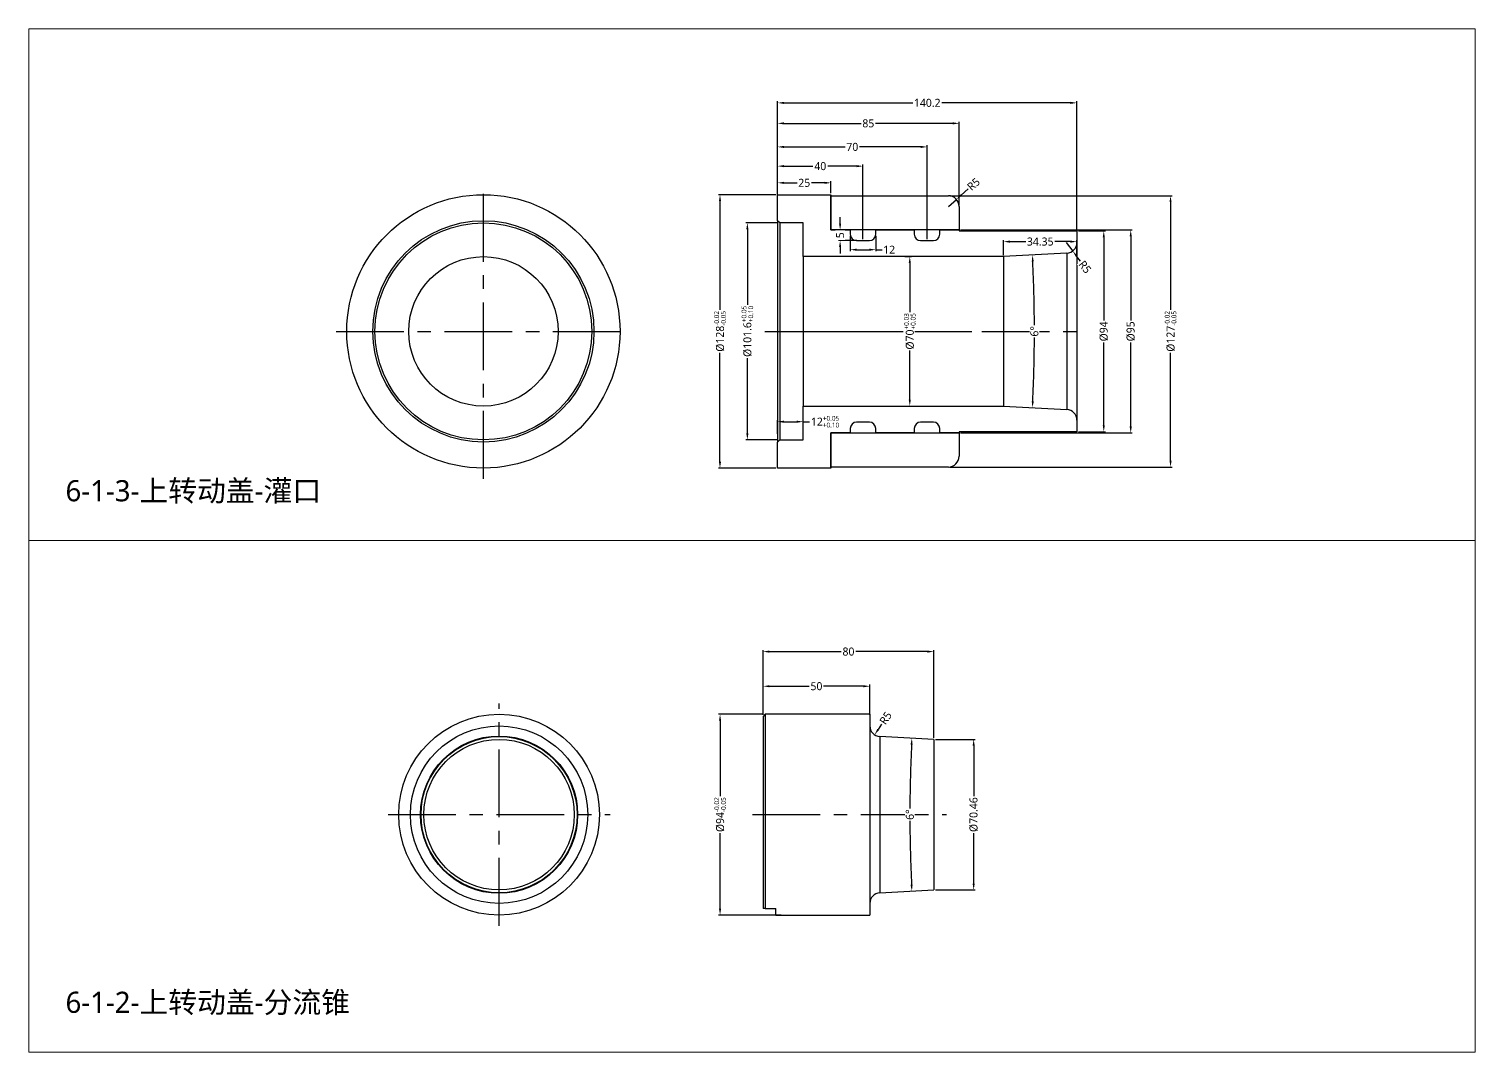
# Model space of a CAD drawing. Header units: millimetres. Extents: x 28 to 1246, y 183 to 662.
# Drawn here: x 28 to 706, y 183 to 662 of the extents above; entities that cross this region are included whole.
import ezdxf

# ---------------------------------------------------------------- set-up
doc = ezdxf.new("R2010")
doc.units = ezdxf.units.MM
doc.linetypes.add('CENTER', pattern=[50.8, 31.75, -6.35, 6.35, -6.35])
for name, color, linetype, true_color in [('1', 7, 'Continuous', 0xffffff), ('70', 7, 'Continuous', 0xffffff), ('76', 7, 'Continuous', 0xffffff)]:
    doc.layers.add(name, color=color, linetype=linetype, true_color=true_color)
for name, color, linetype, lineweight in [('core', 7, 'Continuous', 20), ('dim', 82, 'Continuous', 9), ('moldbase', 7, 'Continuous', 20)]:
    doc.layers.add(name, color=color, linetype=linetype, lineweight=lineweight)
doc.styles.add('Capful-A', font='')
doc.styles.get("Standard").update_dxf_attribs({"font": 'arial.ttf'})
doc.styles.get('Capful-A').set_extended_font_data('Microsoft YaHei')
doc.dimstyles.new('Capful-A-1.5', dxfattribs={"dimscale": 1.5, "dimtxt": 2.5, "dimasz": 2.5, "dimexe": 1.5, "dimexo": 1, "dimgap": 1.5, "dimtad": 0, "dimdsep": 46, "dimtxsty": 'Capful-A', "dimcen": 0, "dimclrt": 2, "dimazin": 2, "dimtfac": 1, "dimtmove": 0, "dimatfit": 3, "dimfxl": 0, "dimtolj": 1, "dimtzin": 0, "dimarcsym": 0})

# ---------------------------------------------------------------- blocks, each defined once
blk = doc.blocks.new('A4')
at = {"layer": 'core', "lineweight": 18}
for p, q in [((-148.5, 105), (-148.5, -105)), ((148.5, 105), (-148.5, 105)), ((148.5, -105), (148.5, 105)), ((-148.5, -105), (148.5, -105))]:
    blk.add_line(p, q, dxfattribs=at)
blk = doc.blocks.new('*D53')
at = {"layer": 'Defpoints', "color": 0, "transparency": 16777216}
for p in [(378.96, 584.34), (351.97, 456.34), (378.96, 456.34)]:
    blk.add_point(p, dxfattribs=at)
at = {"layer": 'dim', "color": 0, "lineweight": -2, "transparency": 16777216}
for p, q in [((378.21, 584.34), (351.22, 584.34)), ((351.97, 581.34), (351.97, 530.38)), ((351.97, 459.34), (351.97, 510.31)), ((378.21, 456.34), (351.22, 456.34))]:
    blk.add_line(p, q, dxfattribs=at)
at = {"layer": 'dim', "color": 0, "transparency": 16777216}
for points in [[(351.47, 581.34), (352.47, 581.34), (351.97, 584.34)], [(351.47, 459.34), (352.47, 459.34), (351.97, 456.34)]]:
    blk.add_solid(points, dxfattribs=at)
at = {"layer": 'dim', "color": 2, "transparency": 16777216, "insert": (351.97, 520.34), "char_height": 3.75, "attachment_point": 5, "rotation": 90, "style": 'Capful-A', "bg_fill": 3, "box_fill_scale": 1.1, "bg_fill_color": 256, "bg_fill_true_color": 13158600, "bg_fill_transparency": 0}
blk.add_mtext('\\A1;%%c128{\\H2.25;\\S-0.02^ -0.05;}', dxfattribs=at)
blk = doc.blocks.new('*D54')
at = {"layer": 'Defpoints', "color": 0, "transparency": 16777216}
for p in [(463.96, 617.73), (378.96, 584.34), (463.96, 578.84)]:
    blk.add_point(p, dxfattribs=at)
at = {"layer": 'dim', "color": 0, "lineweight": -2, "transparency": 16777216}
for p, q in [((378.96, 585.09), (378.96, 618.48)), ((381.96, 617.73), (418.1, 617.73)), ((460.96, 617.73), (424.82, 617.73)), ((463.96, 579.59), (463.96, 618.48))]:
    blk.add_line(p, q, dxfattribs=at)
at = {"layer": 'dim', "color": 0, "transparency": 16777216}
for points in [[(381.96, 618.23), (381.96, 617.23), (378.96, 617.73)], [(460.96, 618.23), (460.96, 617.23), (463.96, 617.73)]]:
    blk.add_solid(points, dxfattribs=at)
at = {"layer": 'dim', "color": 2, "transparency": 16777216, "insert": (421.46, 617.73), "char_height": 3.75, "attachment_point": 5, "style": 'Capful-A', "bg_fill": 3, "box_fill_scale": 1.1, "bg_fill_color": 256, "bg_fill_true_color": 13158600, "bg_fill_transparency": 0}
blk.add_mtext('\\A1;85', dxfattribs=at)
blk = doc.blocks.new('*D55')
at = {"layer": 'Defpoints', "color": 0, "transparency": 16777216}
for p in [(378.96, 597.7), (378.96, 584.34), (418.96, 562.84)]:
    blk.add_point(p, dxfattribs=at)
at = {"layer": 'dim', "color": 0, "lineweight": -2, "transparency": 16777216}
for p, q in [((378.96, 585.09), (378.96, 598.45)), ((381.96, 597.7), (395.43, 597.7)), ((415.96, 597.7), (402.49, 597.7)), ((418.96, 563.59), (418.96, 598.45))]:
    blk.add_line(p, q, dxfattribs=at)
at = {"layer": 'dim', "color": 0, "transparency": 16777216}
for points in [[(381.96, 598.2), (381.96, 597.2), (378.96, 597.7)], [(415.96, 598.2), (415.96, 597.2), (418.96, 597.7)]]:
    blk.add_solid(points, dxfattribs=at)
at = {"layer": 'dim', "color": 2, "transparency": 16777216, "insert": (398.96, 597.7), "char_height": 3.75, "attachment_point": 5, "style": 'Capful-A', "bg_fill": 3, "box_fill_scale": 1.1, "bg_fill_color": 256, "bg_fill_true_color": 13158600, "bg_fill_transparency": 0}
blk.add_mtext('\\A1;40', dxfattribs=at)
blk = doc.blocks.new('*D56')
at = {"layer": 'Defpoints', "color": 0, "transparency": 16777216}
for p in [(378.96, 606.7), (378.96, 582.46), (448.96, 562.84)]:
    blk.add_point(p, dxfattribs=at)
at = {"layer": 'dim', "color": 0, "lineweight": -2, "transparency": 16777216}
for p, q in [((378.96, 583.21), (378.96, 607.45)), ((381.96, 606.7), (410.54, 606.7)), ((445.96, 606.7), (417.37, 606.7)), ((448.96, 563.59), (448.96, 607.45))]:
    blk.add_line(p, q, dxfattribs=at)
at = {"layer": 'dim', "color": 0, "transparency": 16777216}
for points in [[(381.96, 607.2), (381.96, 606.2), (378.96, 606.7)], [(445.96, 607.2), (445.96, 606.2), (448.96, 606.7)]]:
    blk.add_solid(points, dxfattribs=at)
at = {"layer": 'dim', "color": 2, "transparency": 16777216, "insert": (413.96, 606.7), "char_height": 3.75, "attachment_point": 5, "style": 'Capful-A', "bg_fill": 3, "box_fill_scale": 1.1, "bg_fill_color": 256, "bg_fill_true_color": 13158600, "bg_fill_transparency": 0}
blk.add_mtext('\\A1;70', dxfattribs=at)
blk = doc.blocks.new('*D57')
at = {"layer": 'Defpoints', "color": 0, "transparency": 16777216}
for p in [(412.96, 565.84), (424.96, 565.84)]:
    blk.add_point(p, dxfattribs=at)
at = {"layer": 'dim', "color": 0, "lineweight": -2, "transparency": 16777216}
for p, q in [((412.96, 565.09), (412.96, 557.83)), ((424.96, 565.09), (424.96, 557.83)), ((415.96, 558.58), (421.96, 558.58)), ((424.96, 558.58), (427.96, 558.58))]:
    blk.add_line(p, q, dxfattribs=at)
at = {"layer": 'dim', "color": 0, "transparency": 16777216}
for points in [[(415.96, 559.08), (415.96, 558.08), (412.96, 558.58)], [(421.96, 559.08), (421.96, 558.08), (424.96, 558.58)]]:
    blk.add_solid(points, dxfattribs=at)
at = {"layer": 'dim', "color": 2, "transparency": 16777216, "insert": (431.23, 558.58), "char_height": 3.75, "attachment_point": 5, "style": 'Capful-A', "bg_fill": 3, "box_fill_scale": 1.1, "bg_fill_color": 256, "bg_fill_true_color": 13158600, "bg_fill_transparency": 0}
blk.add_mtext('\\A1;12', dxfattribs=at)
at = {"layer": 'Defpoints', "color": 0, "transparency": 16777216}
blk.add_point((424.96, 558.58), dxfattribs=at)
blk = doc.blocks.new('*D58')
at = {"layer": 'Defpoints', "color": 0, "transparency": 16777216}
blk.add_point((416.88, 562.84), dxfattribs=at)
at = {"layer": 'dim', "color": 0, "lineweight": -2, "transparency": 16777216}
for p, q in [((408.24, 570.84), (408.24, 573.84)), ((412.21, 567.84), (407.49, 567.84)), ((416.13, 562.84), (407.49, 562.84)), ((408.24, 567.84), (408.24, 567.16)), ((408.24, 562.84), (408.24, 563.53)), ((408.24, 559.84), (408.24, 556.84))]:
    blk.add_line(p, q, dxfattribs=at)
at = {"layer": 'dim', "color": 0, "transparency": 16777216}
for points in [[(407.74, 570.84), (408.74, 570.84), (408.24, 567.84)], [(407.74, 559.84), (408.74, 559.84), (408.24, 562.84)]]:
    blk.add_solid(points, dxfattribs=at)
at = {"layer": 'dim', "color": 2, "transparency": 16777216, "insert": (408.24, 565.34), "char_height": 3.75, "attachment_point": 5, "rotation": 90, "style": 'Capful-A', "bg_fill": 3, "box_fill_scale": 1.1, "bg_fill_color": 256, "bg_fill_true_color": 13158600, "bg_fill_transparency": 0}
blk.add_mtext('\\A1;5', dxfattribs=at)
at = {"layer": 'Defpoints', "color": 0, "transparency": 16777216}
for p in [(408.24, 567.84), (412.96, 567.84)]:
    blk.add_point(p, dxfattribs=at)
blk = doc.blocks.new('*D59')
at = {"layer": 'Defpoints', "color": 0, "transparency": 16777216}
for p in [(519.16, 567.34), (519.16, 473.34), (531.76, 473.34)]:
    blk.add_point(p, dxfattribs=at)
at = {"layer": 'dim', "color": 0, "lineweight": -2, "transparency": 16777216}
for p, q in [((519.91, 567.34), (532.51, 567.34)), ((531.76, 564.34), (531.76, 525.45)), ((531.76, 476.34), (531.76, 515.23)), ((519.91, 473.34), (532.51, 473.34))]:
    blk.add_line(p, q, dxfattribs=at)
at = {"layer": 'dim', "color": 0, "transparency": 16777216}
for points in [[(531.26, 564.34), (532.26, 564.34), (531.76, 567.34)], [(531.26, 476.34), (532.26, 476.34), (531.76, 473.34)]]:
    blk.add_solid(points, dxfattribs=at)
at = {"layer": 'dim', "color": 2, "transparency": 16777216, "insert": (531.76, 520.34), "char_height": 3.75, "attachment_point": 5, "rotation": 90, "style": 'Capful-A', "bg_fill": 3, "box_fill_scale": 1.1, "bg_fill_color": 256, "bg_fill_true_color": 13158600, "bg_fill_transparency": 0}
blk.add_mtext('\\A1;%%c94', dxfattribs=at)
blk = doc.blocks.new('*D60')
at = {"layer": 'Defpoints', "color": 0, "transparency": 16777216}
for p in [(463.96, 567.84), (463.96, 472.84), (544.38, 472.84)]:
    blk.add_point(p, dxfattribs=at)
at = {"layer": 'dim', "color": 0, "lineweight": -2, "transparency": 16777216}
for p, q in [((464.71, 567.84), (545.13, 567.84)), ((544.38, 564.84), (544.38, 525.32)), ((544.38, 475.84), (544.38, 515.36)), ((464.71, 472.84), (545.13, 472.84))]:
    blk.add_line(p, q, dxfattribs=at)
at = {"layer": 'dim', "color": 0, "transparency": 16777216}
for points in [[(543.88, 564.84), (544.88, 564.84), (544.38, 567.84)], [(543.88, 475.84), (544.88, 475.84), (544.38, 472.84)]]:
    blk.add_solid(points, dxfattribs=at)
at = {"layer": 'dim', "color": 2, "transparency": 16777216, "insert": (544.38, 520.34), "char_height": 3.75, "attachment_point": 5, "rotation": 90, "style": 'Capful-A', "bg_fill": 3, "box_fill_scale": 1.1, "bg_fill_color": 256, "bg_fill_true_color": 13158600, "bg_fill_transparency": 0}
blk.add_mtext('\\A1;%%c95', dxfattribs=at)
blk = doc.blocks.new('*D61')
at = {"layer": 'Defpoints', "color": 0, "transparency": 16777216}
for p in [(458.96, 583.84), (458.96, 456.84), (563.03, 456.84)]:
    blk.add_point(p, dxfattribs=at)
at = {"layer": 'dim', "color": 0, "lineweight": -2, "transparency": 16777216}
for p, q in [((459.71, 583.84), (563.78, 583.84)), ((563.03, 580.84), (563.03, 530.38)), ((563.03, 459.84), (563.03, 510.31)), ((459.71, 456.84), (563.78, 456.84))]:
    blk.add_line(p, q, dxfattribs=at)
at = {"layer": 'dim', "color": 0, "transparency": 16777216}
for points in [[(562.53, 580.84), (563.53, 580.84), (563.03, 583.84)], [(562.53, 459.84), (563.53, 459.84), (563.03, 456.84)]]:
    blk.add_solid(points, dxfattribs=at)
at = {"layer": 'dim', "color": 2, "transparency": 16777216, "insert": (563.03, 520.34), "char_height": 3.75, "attachment_point": 5, "rotation": 90, "style": 'Capful-A', "bg_fill": 3, "box_fill_scale": 1.1, "bg_fill_color": 256, "bg_fill_true_color": 13158600, "bg_fill_transparency": 0}
blk.add_mtext('\\A1;%%c127{\\H2.25;\\S-0.02^ -0.05;}', dxfattribs=at)
blk = doc.blocks.new('*D62')
at = {"layer": 'Defpoints', "color": 0, "transparency": 16777216}
for p in [(379.96, 571.14), (364.8, 469.54), (379.96, 469.54)]:
    blk.add_point(p, dxfattribs=at)
at = {"layer": 'dim', "color": 0, "lineweight": -2, "transparency": 16777216}
for p, q in [((379.21, 571.14), (364.05, 571.14)), ((364.8, 568.14), (364.8, 532.84)), ((364.8, 472.54), (364.8, 507.85)), ((379.21, 469.54), (364.05, 469.54))]:
    blk.add_line(p, q, dxfattribs=at)
at = {"layer": 'dim', "color": 0, "transparency": 16777216}
for points in [[(364.3, 568.14), (365.3, 568.14), (364.8, 571.14)], [(364.3, 472.54), (365.3, 472.54), (364.8, 469.54)]]:
    blk.add_solid(points, dxfattribs=at)
at = {"layer": 'dim', "color": 2, "transparency": 16777216, "insert": (364.8, 520.34), "char_height": 3.75, "attachment_point": 5, "rotation": 90, "style": 'Capful-A', "bg_fill": 3, "box_fill_scale": 1.1, "bg_fill_color": 256, "bg_fill_true_color": 13158600, "bg_fill_transparency": 0}
blk.add_mtext('\\A1;%%c101.6{\\H2.25;\\S+0.05^ +0.10;}', dxfattribs=at)
blk = doc.blocks.new('*D63')
at = {"layer": 'Defpoints', "color": 0, "transparency": 16777216}
for p in [(378.96, 471.61), (390.96, 471.61)]:
    blk.add_point(p, dxfattribs=at)
at = {"layer": 'dim', "color": 0, "lineweight": -2, "transparency": 16777216}
for p, q in [((378.96, 472.36), (378.96, 478.81)), ((381.96, 478.06), (387.96, 478.06)), ((390.96, 472.36), (390.96, 478.81)), ((390.96, 478.06), (393.96, 478.06))]:
    blk.add_line(p, q, dxfattribs=at)
at = {"layer": 'dim', "color": 0, "transparency": 16777216}
for points in [[(381.96, 478.56), (381.96, 477.56), (378.96, 478.06)], [(387.96, 478.56), (387.96, 477.56), (390.96, 478.06)]]:
    blk.add_solid(points, dxfattribs=at)
at = {"layer": 'dim', "color": 2, "transparency": 16777216, "insert": (401.19, 478.06), "char_height": 3.75, "attachment_point": 5, "style": 'Capful-A', "bg_fill": 3, "box_fill_scale": 1.1, "bg_fill_color": 256, "bg_fill_true_color": 13158600, "bg_fill_transparency": 0}
blk.add_mtext('\\A1;12{\\H2.25;\\S+0.05^ +0.10;}', dxfattribs=at)
at = {"layer": 'Defpoints', "color": 0, "transparency": 16777216}
blk.add_point((390.96, 478.06), dxfattribs=at)
blk = doc.blocks.new('*D64')
at = {"layer": 'Defpoints', "color": 0, "transparency": 16777216}
for p in [(437.88, 555.34), (437.88, 485.34), (440.88, 485.34)]:
    blk.add_point(p, dxfattribs=at)
at = {"layer": 'dim', "color": 0, "lineweight": -2, "transparency": 16777216}
for p, q in [((438.63, 555.34), (441.63, 555.34)), ((440.88, 552.34), (440.88, 529.29)), ((440.88, 488.34), (440.88, 511.4)), ((438.63, 485.34), (441.63, 485.34))]:
    blk.add_line(p, q, dxfattribs=at)
at = {"layer": 'dim', "color": 0, "transparency": 16777216}
for points in [[(440.38, 552.34), (441.38, 552.34), (440.88, 555.34)], [(440.38, 488.34), (441.38, 488.34), (440.88, 485.34)]]:
    blk.add_solid(points, dxfattribs=at)
at = {"layer": 'dim', "color": 2, "transparency": 16777216, "insert": (440.88, 520.34), "char_height": 3.75, "attachment_point": 5, "rotation": 90, "style": 'Capful-A', "bg_fill": 3, "box_fill_scale": 1.1, "bg_fill_color": 256, "bg_fill_true_color": 13158600, "bg_fill_transparency": 0}
blk.add_mtext('\\A1;%%c70{\\H2.25;\\S+0.03^ +0.05;}', dxfattribs=at)
blk = doc.blocks.new('*D65')
at = {"layer": 'Defpoints', "color": 0, "transparency": 16777216}
for p in [(519.16, 562.36), (484.81, 555.34), (519.16, 555.34)]:
    blk.add_point(p, dxfattribs=at)
at = {"layer": 'dim', "color": 0, "lineweight": -2, "transparency": 16777216}
for p, q in [((484.81, 556.09), (484.81, 563.11)), ((487.81, 562.36), (495.17, 562.36)), ((516.16, 562.36), (508.79, 562.36)), ((519.16, 556.09), (519.16, 563.11))]:
    blk.add_line(p, q, dxfattribs=at)
at = {"layer": 'dim', "color": 0, "transparency": 16777216}
for points in [[(487.81, 562.86), (487.81, 561.86), (484.81, 562.36)], [(516.16, 562.86), (516.16, 561.86), (519.16, 562.36)]]:
    blk.add_solid(points, dxfattribs=at)
at = {"layer": 'dim', "color": 2, "transparency": 16777216, "insert": (501.98, 562.36), "char_height": 3.75, "attachment_point": 5, "style": 'Capful-A', "bg_fill": 3, "box_fill_scale": 1.1, "bg_fill_color": 256, "bg_fill_true_color": 13158600, "bg_fill_transparency": 0}
blk.add_mtext('\\A1;34.35', dxfattribs=at)
blk = doc.blocks.new('*D66')
at = {"layer": 'Defpoints', "color": 0, "transparency": 16777216}
for p in [(514.16, 561.89), (517.22, 557.93)]:
    blk.add_point(p, dxfattribs=at)
at = {"layer": 'dim', "color": 0, "lineweight": -2, "transparency": 16777216}
for p, q in [((514.16, 561.89), (517.22, 557.93)), ((520.88, 553.18), (519.05, 555.56))]:
    blk.add_line(p, q, dxfattribs=at)
at = {"layer": 'dim', "color": 2, "transparency": 16777216, "insert": (522.96, 550.49), "char_height": 3.75, "attachment_point": 5, "rotation": 307.70061, "style": 'Capful-A', "bg_fill": 3, "box_fill_scale": 1.1, "bg_fill_color": 256, "bg_fill_true_color": 13158600, "bg_fill_transparency": 0}
blk.add_mtext('\\A1;R5', dxfattribs=at)
at = {"layer": 'dim', "color": 0, "transparency": 16777216}
blk.add_solid([(519.45, 555.86), (518.65, 555.25), (517.22, 557.93)], dxfattribs=at)
blk = doc.blocks.new('*D67')
at = {"layer": 'Defpoints', "color": 0, "transparency": 16777216}
for p in [(458.96, 578.84), (462.71, 582.15)]:
    blk.add_point(p, dxfattribs=at)
at = {"layer": 'dim', "color": 0, "lineweight": -2, "transparency": 16777216}
for p, q in [((468.22, 587), (464.96, 584.13)), ((458.96, 578.84), (462.71, 582.15))]:
    blk.add_line(p, q, dxfattribs=at)
at = {"layer": 'dim', "color": 2, "transparency": 16777216, "insert": (470.77, 589.25), "char_height": 3.75, "attachment_point": 5, "rotation": 41.38092, "style": 'Capful-A', "bg_fill": 3, "box_fill_scale": 1.1, "bg_fill_color": 256, "bg_fill_true_color": 13158600, "bg_fill_transparency": 0}
blk.add_mtext('\\A1;R5', dxfattribs=at)
at = {"layer": 'dim', "color": 0, "transparency": 16777216}
blk.add_solid([(464.63, 584.51), (465.29, 583.76), (462.71, 582.15)], dxfattribs=at)
blk = doc.blocks.new('*D68')
at = {"layer": 'Defpoints', "color": 0, "transparency": 16777216}
for p in [(514.42, 556.9), (484.81, 555.34), (499.18, 508.44), (484.81, 485.34), (514.42, 483.79)]:
    blk.add_point(p, dxfattribs=at)
at = {"layer": 'dim', "color": 0, "lineweight": -2, "transparency": 16777216}
for start, end in [(0.24601, 2.74808), (357.25192, 359.75399)]:
    blk.add_arc((-183.03, 520.34), 682.31, start, end, dxfattribs=at)
at = {"layer": 'dim', "color": 0, "transparency": 16777216}
for points in [[(498, 553.03), (499, 553.08), (498.35, 556.05)], [(499, 487.61), (498, 487.66), (498.35, 484.63)]]:
    blk.add_solid(points, dxfattribs=at)
at = {"layer": 'dim', "color": 2, "transparency": 16777216, "insert": (499.28, 520.34), "char_height": 3.75, "attachment_point": 5, "rotation": 90, "style": 'Capful-A', "bg_fill": 3, "box_fill_scale": 1.1, "bg_fill_color": 256, "bg_fill_true_color": 13158600, "bg_fill_transparency": 0}
blk.add_mtext('\\A1;6°', dxfattribs=at)
blk = doc.blocks.new('*D69')
at = {"layer": 'Defpoints', "color": 0, "transparency": 16777216}
for p in [(373.16, 341.08), (352.01, 247.08), (381.41, 247.08)]:
    blk.add_point(p, dxfattribs=at)
at = {"layer": 'dim', "color": 0, "lineweight": -2, "transparency": 16777216}
for p, q in [((372.41, 341.08), (351.26, 341.08)), ((352.01, 338.08), (352.01, 302.66)), ((352.01, 250.08), (352.01, 285.49)), ((380.66, 247.08), (351.26, 247.08))]:
    blk.add_line(p, q, dxfattribs=at)
at = {"layer": 'dim', "color": 0, "transparency": 16777216}
for points in [[(351.51, 338.08), (352.51, 338.08), (352.01, 341.08)], [(351.51, 250.08), (352.51, 250.08), (352.01, 247.08)]]:
    blk.add_solid(points, dxfattribs=at)
at = {"layer": 'dim', "color": 2, "transparency": 16777216, "insert": (352.01, 294.08), "char_height": 3.75, "attachment_point": 5, "rotation": 90, "style": 'Capful-A', "bg_fill": 3, "box_fill_scale": 1.1, "bg_fill_color": 256, "bg_fill_true_color": 13158600, "bg_fill_transparency": 0}
blk.add_mtext('\\A1;%%c94{\\H2.25;\\S-0.02^ -0.05;}', dxfattribs=at)
blk = doc.blocks.new('*D70')
at = {"layer": 'Defpoints', "color": 0, "transparency": 16777216}
for p in [(422.16, 354.2), (372.16, 340.08), (422.16, 340.08)]:
    blk.add_point(p, dxfattribs=at)
at = {"layer": 'dim', "color": 0, "lineweight": -2, "transparency": 16777216}
for p, q in [((372.16, 340.83), (372.16, 354.95)), ((375.16, 354.2), (393.82, 354.2)), ((419.16, 354.2), (400.5, 354.2)), ((422.16, 340.83), (422.16, 354.95))]:
    blk.add_line(p, q, dxfattribs=at)
at = {"layer": 'dim', "color": 0, "transparency": 16777216}
for points in [[(375.16, 354.7), (375.16, 353.7), (372.16, 354.2)], [(419.16, 354.7), (419.16, 353.7), (422.16, 354.2)]]:
    blk.add_solid(points, dxfattribs=at)
at = {"layer": 'dim', "color": 2, "transparency": 16777216, "insert": (397.16, 354.2), "char_height": 3.75, "attachment_point": 5, "style": 'Capful-A', "bg_fill": 3, "box_fill_scale": 1.1, "bg_fill_color": 256, "bg_fill_true_color": 13158600, "bg_fill_transparency": 0}
blk.add_mtext('\\A1;50', dxfattribs=at)
blk = doc.blocks.new('*D71')
at = {"layer": 'Defpoints', "color": 0, "transparency": 16777216}
for p in [(452.16, 370.42), (372.16, 340.08), (452.16, 329.31)]:
    blk.add_point(p, dxfattribs=at)
at = {"layer": 'dim', "color": 0, "lineweight": -2, "transparency": 16777216}
for p, q in [((372.16, 340.83), (372.16, 371.17)), ((375.16, 370.42), (408.73, 370.42)), ((449.16, 370.42), (415.59, 370.42)), ((452.16, 330.06), (452.16, 371.17))]:
    blk.add_line(p, q, dxfattribs=at)
at = {"layer": 'dim', "color": 0, "transparency": 16777216}
for points in [[(375.16, 370.92), (375.16, 369.92), (372.16, 370.42)], [(449.16, 370.92), (449.16, 369.92), (452.16, 370.42)]]:
    blk.add_solid(points, dxfattribs=at)
at = {"layer": 'dim', "color": 2, "transparency": 16777216, "insert": (412.16, 370.42), "char_height": 3.75, "attachment_point": 5, "style": 'Capful-A', "bg_fill": 3, "box_fill_scale": 1.1, "bg_fill_color": 256, "bg_fill_true_color": 13158600, "bg_fill_transparency": 0}
blk.add_mtext('\\A1;80', dxfattribs=at)
blk = doc.blocks.new('*D72')
at = {"layer": 'Defpoints', "color": 0, "transparency": 16777216}
for p in [(452.16, 329.31), (452.16, 258.85), (470.81, 258.85)]:
    blk.add_point(p, dxfattribs=at)
at = {"layer": 'dim', "color": 0, "lineweight": -2, "transparency": 16777216}
for p, q in [((452.91, 329.31), (471.56, 329.31)), ((470.81, 326.31), (470.81, 302.64)), ((470.81, 261.85), (470.81, 285.52)), ((452.91, 258.85), (471.56, 258.85))]:
    blk.add_line(p, q, dxfattribs=at)
at = {"layer": 'dim', "color": 0, "transparency": 16777216}
for points in [[(470.31, 326.31), (471.31, 326.31), (470.81, 329.31)], [(470.31, 261.85), (471.31, 261.85), (470.81, 258.85)]]:
    blk.add_solid(points, dxfattribs=at)
at = {"layer": 'dim', "color": 2, "transparency": 16777216, "insert": (470.81, 294.08), "char_height": 3.75, "attachment_point": 5, "rotation": 90, "style": 'Capful-A', "bg_fill": 3, "box_fill_scale": 1.1, "bg_fill_color": 256, "bg_fill_true_color": 13158600, "bg_fill_transparency": 0}
blk.add_mtext('\\A1;%%c70.46', dxfattribs=at)
blk = doc.blocks.new('*D73')
at = {"layer": 'Defpoints', "color": 0, "transparency": 16777216}
for p in [(426.9, 330.63), (452.16, 329.31), (441.02, 306.01), (426.9, 257.53), (452.16, 258.85)]:
    blk.add_point(p, dxfattribs=at)
at = {"layer": 'dim', "color": 0, "lineweight": -2, "transparency": 16777216}
for start, end in [(177.25151, 179.75439), (180.24561, 182.74849)]:
    blk.add_arc((1124.35, 294.08), 683.43, start, end, dxfattribs=at)
at = {"layer": 'dim', "color": 0, "transparency": 16777216}
for points in [[(441.21, 326.87), (442.21, 326.82), (441.86, 329.85)], [(442.21, 261.33), (441.21, 261.28), (441.86, 258.31)]]:
    blk.add_solid(points, dxfattribs=at)
at = {"layer": 'dim', "color": 2, "transparency": 16777216, "insert": (440.92, 294.08), "char_height": 3.75, "attachment_point": 5, "rotation": 90, "style": 'Capful-A', "bg_fill": 3, "box_fill_scale": 1.1, "bg_fill_color": 256, "bg_fill_true_color": 13158600, "bg_fill_transparency": 0}
blk.add_mtext('\\A1;6°', dxfattribs=at)
blk = doc.blocks.new('*D74')
at = {"layer": 'Defpoints', "color": 0, "transparency": 16777216}
blk.add_point((424.41, 331.45), dxfattribs=at)
at = {"layer": 'dim', "color": 0, "lineweight": -2, "transparency": 16777216}
blk.add_line((427.71, 336.46), (426.06, 333.95), dxfattribs=at)
at = {"layer": 'dim', "color": 2, "transparency": 16777216, "insert": (429.58, 339.3), "char_height": 3.75, "attachment_point": 5, "rotation": 56.67024, "style": 'Capful-A', "bg_fill": 3, "box_fill_scale": 1.1, "bg_fill_color": 256, "bg_fill_true_color": 13158600, "bg_fill_transparency": 0}
blk.add_mtext('\\A1;R5', dxfattribs=at)
at = {"layer": 'Defpoints', "color": 0, "transparency": 16777216}
blk.add_point((427.16, 335.62), dxfattribs=at)
at = {"layer": 'dim', "color": 0, "transparency": 16777216}
blk.add_solid([(425.64, 334.23), (426.48, 333.68), (424.41, 331.45)], dxfattribs=at)
blk = doc.blocks.new('*D75')
at = {"layer": 'Defpoints', "color": 0, "transparency": 16777216}
for p in [(378.96, 589.88), (378.96, 584.34), (403.96, 584.34)]:
    blk.add_point(p, dxfattribs=at)
at = {"layer": 'dim', "color": 0, "lineweight": -2, "transparency": 16777216}
for p, q in [((378.96, 585.09), (378.96, 590.63)), ((381.96, 589.88), (388.12, 589.88)), ((400.96, 589.88), (394.79, 589.88)), ((403.96, 585.09), (403.96, 590.63))]:
    blk.add_line(p, q, dxfattribs=at)
at = {"layer": 'dim', "color": 0, "transparency": 16777216}
for points in [[(381.96, 590.38), (381.96, 589.38), (378.96, 589.88)], [(400.96, 590.38), (400.96, 589.38), (403.96, 589.88)]]:
    blk.add_solid(points, dxfattribs=at)
at = {"layer": 'dim', "color": 2, "transparency": 16777216, "insert": (391.46, 589.88), "char_height": 3.75, "attachment_point": 5, "style": 'Capful-A', "bg_fill": 3, "box_fill_scale": 1.1, "bg_fill_color": 256, "bg_fill_true_color": 13158600, "bg_fill_transparency": 0}
blk.add_mtext('\\A1;25', dxfattribs=at)
blk = doc.blocks.new('*D76')
at = {"layer": 'Defpoints', "color": 0, "transparency": 16777216}
for p in [(519.16, 627.32), (378.96, 584.34), (519.16, 567.34)]:
    blk.add_point(p, dxfattribs=at)
at = {"layer": 'dim', "color": 0, "lineweight": -2, "transparency": 16777216}
for p, q in [((378.96, 585.09), (378.96, 628.07)), ((381.96, 627.32), (442.28, 627.32)), ((516.16, 627.32), (455.83, 627.32)), ((519.16, 568.09), (519.16, 628.07))]:
    blk.add_line(p, q, dxfattribs=at)
at = {"layer": 'dim', "color": 0, "transparency": 16777216}
for points in [[(381.96, 627.82), (381.96, 626.82), (378.96, 627.32)], [(516.16, 627.82), (516.16, 626.82), (519.16, 627.32)]]:
    blk.add_solid(points, dxfattribs=at)
at = {"layer": 'dim', "color": 2, "transparency": 16777216, "insert": (449.06, 627.32), "char_height": 3.75, "attachment_point": 5, "style": 'Capful-A', "bg_fill": 3, "box_fill_scale": 1.1, "bg_fill_color": 256, "bg_fill_true_color": 13158600, "bg_fill_transparency": 0}
blk.add_mtext('\\A1;140.2', dxfattribs=at)

msp = doc.modelspace()

# ---------------------------------------------------------------- linework, layer by layer
at = {"layer": '1', "color": 1, "linetype": 'CENTER'}
for p, q in [((241.142, 451.343), (241.142, 589.343)), ((172.142, 520.343), (310.142, 520.343)), ((372.957, 520.343), (525.157, 520.343)), ((397.957, 520.343), (469.957, 520.343)), ((248.489, 242.078), (248.489, 346.078)), ((196.489, 294.078), (300.489, 294.078)), ((367.159, 294.078), (458.159, 294.078))]:
    msp.add_line(p, q, dxfattribs=at)
at = {"layer": '70', "color": 7, "linetype": 'Continuous'}
for p, q in [((378.957, 572.143), (378.957, 584.343)), ((378.957, 584.343), (403.957, 584.343)), ((403.957, 584.343), (403.957, 567.843)), ((403.957, 583.843), (458.957, 583.843)), ((403.957, 567.843), (403.957, 583.843)), ((463.957, 578.843), (463.957, 567.843)), ((379.957, 571.143), (378.957, 572.143)), ((378.957, 572.143), (378.957, 468.543)), ((390.957, 571.143), (379.957, 571.143)), ((379.957, 571.143), (379.957, 469.543)), ((390.957, 555.343), (390.957, 571.143)), ((403.957, 567.843), (412.957, 567.843)), ((463.957, 567.843), (403.957, 567.843)), ((412.957, 567.843), (412.957, 565.843)), ((415.957, 562.843), (421.957, 562.843)), ((424.957, 565.843), (424.957, 567.843)), ((424.957, 567.843), (442.957, 567.843)), ((442.957, 567.843), (442.957, 565.843)), ((445.957, 562.843), (451.957, 562.843)), ((454.957, 565.843), (454.957, 567.843)), ((454.957, 567.843), (463.957, 567.843)), ((463.957, 567.843), (463.957, 567.343)), ((463.957, 567.343), (519.157, 567.343)), ((519.157, 567.343), (519.157, 561.888)), ((514.419, 556.895), (484.811, 555.343)), ((514.419, 556.895), (514.419, 483.792)), ((519.157, 561.888), (519.157, 478.799)), ((484.811, 555.343), (390.957, 555.343)), ((390.957, 555.343), (390.957, 485.343)), ((484.811, 555.343), (484.811, 485.343)), ((390.957, 469.543), (390.957, 485.343)), ((390.957, 485.343), (484.811, 485.343)), ((484.811, 485.343), (514.419, 483.792)), ((412.957, 474.843), (412.957, 472.843)), ((421.957, 477.843), (415.957, 477.843)), ((424.957, 472.843), (424.957, 474.843)), ((442.957, 474.843), (442.957, 472.843)), ((451.957, 477.843), (445.957, 477.843)), ((454.957, 472.843), (454.957, 474.843)), ((519.157, 478.799), (519.157, 473.343)), ((378.957, 468.543), (379.957, 469.543)), ((378.957, 456.343), (378.957, 468.543)), ((379.957, 469.543), (390.957, 469.543)), ((403.957, 472.843), (463.957, 472.843)), ((403.957, 456.843), (403.957, 472.843)), ((412.957, 472.843), (403.957, 472.843)), ((403.957, 472.843), (403.957, 456.343)), ((442.957, 472.843), (424.957, 472.843)), ((463.957, 472.843), (454.957, 472.843)), ((519.157, 473.343), (463.957, 473.343)), ((463.957, 473.343), (463.957, 472.843)), ((463.957, 472.843), (463.957, 461.843)), ((403.957, 456.343), (378.957, 456.343)), ((458.957, 456.843), (403.957, 456.843))]:
    msp.add_line(p, q, dxfattribs=at)
for radius in [64, 51.8, 50.8, 35]:
    msp.add_circle((241.142, 520.343), radius, dxfattribs=at)
for centre, radius, start, end in [((458.957, 578.843), 5, 0, 90), ((415.957, 565.843), 3, 180, 270), ((421.957, 565.843), 3, 270, 0), ((445.957, 565.843), 3, 180, 270), ((451.957, 565.843), 3, 270, 0), ((514.157, 561.888), 5, 273, 0), ((514.157, 478.799), 5, 0, 87), ((415.957, 474.843), 3, 90, 180), ((421.957, 474.843), 3, 0, 90), ((445.957, 474.843), 3, 90, 180), ((451.957, 474.843), 3, 0, 90), ((458.957, 461.843), 5, 270, 0)]:
    msp.add_arc(centre, radius, start, end, dxfattribs=at)
at = {"layer": '76', "color": 7, "linetype": 'Continuous'}
for p, q in [((373.159, 341.078), (372.159, 340.078)), ((372.159, 340.078), (372.159, 250.078)), ((373.159, 341.078), (373.159, 250.078)), ((422.159, 341.078), (373.159, 341.078)), ((422.159, 341.078), (422.159, 247.078)), ((452.159, 329.306), (426.898, 330.63)), ((426.898, 330.63), (426.898, 257.526)), ((452.159, 329.306), (452.159, 258.85)), ((426.898, 257.526), (452.159, 258.85)), ((373.159, 250.078), (378.159, 250.078)), ((378.159, 247.078), (378.159, 250.078)), ((378.159, 247.078), (422.159, 247.078))]:
    msp.add_line(p, q, dxfattribs=at)
for radius in [47, 41.545, 36.8, 36.552, 35.228]:
    msp.add_circle((248.489, 294.078), radius, dxfattribs=at)
for centre, start, end in [((427.159, 335.623), 180, 267), ((427.159, 252.533), 93, 180)]:
    msp.add_arc(centre, 5, start, end, dxfattribs=at)
msp.add_open_spline([(373.159, 250.078), (372.98, 250.078), (372.806, 250.078), (372.556, 250.078), (372.433, 250.078), (372.314, 250.078), (372.236, 250.078), (372.197, 250.078), (372.159, 250.078)], degree=3, knots=[0, 0, 0, 0, 0.5, 0.5, 0.75, 0.875, 0.875, 1, 1, 1, 1], dxfattribs=at)
at = {"layer": 'core', "lineweight": 18}
msp.add_line((28.247, 422.436), (705.692, 422.436), dxfattribs=at)

# ---------------------------------------------------------------- block references
at = {"layer": 'core', "lineweight": 18, "xscale": 2.280960000000001, "yscale": 2.280960000000001, "zscale": 2.280960000000001}
msp.add_blockref('A4', (366.969, 422.436), dxfattribs=at)

# ---------------------------------------------------------------- texts
at = {"layer": 'moldbase', "lineweight": 18, "char_height": 9.9, "attachment_point": 1}
for s, width, insert in [('{\\fMicrosoft YaHei|b0|i0|c134|p34;6-1-3-上转动盖-灌口}', 143.9288, (45.401, 450.683)), ('{\\fMicrosoft YaHei|b0|i0|c134|p34;6-1-2-上转动盖-分流锥}', 149.9989, (45.401, 211.182))]:
    msp.add_mtext_dynamic_manual_height_columns(s, width=width, gutter_width=0, heights=[36.515], dxfattribs=dict(at, insert=insert))

# ---------------------------------------------------------------- next in the draw order: dimensions: what is measured, and where the dimension line sits
at = {"layer": 'dim'}
dim = msp.add_linear_dim(base=(351.969, 456.343), p1=(378.957, 584.343), p2=(378.957, 456.343), angle=90, text='%%c<>', dimstyle='Capful-A-1.5', override={"dimasz": 2, "dimexe": 0.49975, "dimexo": 0.49975, "dimgap": 0.49975, "dimtol": 1, "dimlim": 0, "dimtp": -0.02, "dimtm": 0.05, "dimtfac": 0.6, "dimtdec": 2, "dimtolj": 1}, dxfattribs=at)
dim.commit()
dim.dimension.update_dxf_attribs({"geometry": '*D53', "text_midpoint": (351.969, 520.343), "dimtype": 160})
for base, p1, p2, override, picture, middle in [((531.764, 473.343), (519.157, 567.343), (519.157, 473.343), {"dimasz": 2, "dimexe": 0.49975, "dimexo": 0.49975, "dimgap": 0.49975}, '*D59', (531.764, 520.343)), ((440.881, 485.343), (437.884, 555.343), (437.884, 485.343), {"dimasz": 2, "dimexe": 0.49975, "dimexo": 0.49975, "dimgap": 0.49975, "dimtol": 1, "dimlim": 0, "dimtp": 0.03, "dimtm": -0.05, "dimtfac": 0.6, "dimtdec": 2, "dimtolj": 1}, '*D64', (440.881, 520.343)), ((352.005, 247.078), (373.159, 341.078), (381.412, 247.078), {"dimasz": 2, "dimexe": 0.49975, "dimexo": 0.49975, "dimgap": 0.49975, "dimtol": 1, "dimlim": 0, "dimtp": -0.02, "dimtm": 0.05, "dimtfac": 0.6, "dimtdec": 2, "dimtolj": 1}, '*D69', (352.005, 294.078))]:
    dim = msp.add_linear_dim(base=base, p1=p1, p2=p2, angle=90, text='%%c<>', dimstyle='Capful-A-1.5', override=override, dxfattribs=at)
    dim.commit()
    dim.dimension.update_dxf_attribs({"geometry": picture, "text_midpoint": middle})

# ---------------------------------------------------------------- next in the draw order: dimensions: what is measured, and where the dimension line sits
dim = msp.add_linear_dim(base=(463.957, 617.731), p1=(378.957, 584.343), p2=(463.957, 578.843), dimstyle='Capful-A-1.5', override={"dimasz": 2, "dimexe": 0.49975, "dimexo": 0.49975, "dimgap": 0.49975}, dxfattribs=at)
dim.commit()
dim.dimension.update_dxf_attribs({"geometry": '*D54', "text_midpoint": (421.457, 617.731), "dimtype": 160})
dim = msp.add_linear_dim(base=(544.383, 472.843), p1=(463.957, 567.843), p2=(463.957, 472.843), angle=90, text='%%c<>', dimstyle='Capful-A-1.5', override={"dimasz": 2, "dimexe": 0.49975, "dimexo": 0.49975, "dimgap": 0.49975}, dxfattribs=at)
dim.commit()
dim.dimension.update_dxf_attribs({"geometry": '*D60', "text_midpoint": (544.383, 520.343)})
dim = msp.add_linear_dim(base=(422.159, 354.204), p1=(372.159, 340.078), p2=(422.159, 340.078), dimstyle='Capful-A-1.5', override={"dimasz": 2, "dimexe": 0.49975, "dimexo": 0.49975, "dimgap": 0.49975}, dxfattribs=at)
dim.commit()
dim.dimension.update_dxf_attribs({"geometry": '*D70', "text_midpoint": (397.159, 354.204)})

# ---------------------------------------------------------------- next in the draw order: dimensions: what is measured, and where the dimension line sits
dim = msp.add_linear_dim(base=(378.957, 597.697), p1=(418.957, 562.843), p2=(378.957, 584.343), dimstyle='Capful-A-1.5', override={"dimasz": 2, "dimexe": 0.49975, "dimexo": 0.49975, "dimgap": 0.49975}, dxfattribs=at)
dim.commit()
dim.dimension.update_dxf_attribs({"geometry": '*D55', "text_midpoint": (398.957, 597.697), "dimtype": 160})
dim = msp.add_linear_dim(base=(563.028, 456.843), p1=(458.957, 583.843), p2=(458.957, 456.843), angle=90, text='%%c<>', dimstyle='Capful-A-1.5', override={"dimasz": 2, "dimexe": 0.49975, "dimexo": 0.49975, "dimgap": 0.49975, "dimtol": 1, "dimlim": 0, "dimtp": -0.02, "dimtm": 0.05, "dimtfac": 0.6, "dimtdec": 2, "dimtolj": 1}, dxfattribs=at)
dim.commit()
dim.dimension.update_dxf_attribs({"geometry": '*D61', "text_midpoint": (563.028, 520.343)})
dim = msp.add_linear_dim(base=(452.159, 370.418), p1=(372.159, 340.078), p2=(452.159, 329.306), dimstyle='Capful-A-1.5', override={"dimasz": 2, "dimexe": 0.49975, "dimexo": 0.49975, "dimgap": 0.49975}, dxfattribs=at)
dim.commit()
dim.dimension.update_dxf_attribs({"geometry": '*D71', "text_midpoint": (412.159, 370.418)})

# ---------------------------------------------------------------- next in the draw order: dimensions: what is measured, and where the dimension line sits
dim = msp.add_linear_dim(base=(378.957, 606.703), p1=(448.957, 562.843), p2=(378.957, 582.457), dimstyle='Capful-A-1.5', override={"dimasz": 2, "dimexe": 0.49975, "dimexo": 0.49975, "dimgap": 0.49975}, dxfattribs=at)
dim.commit()
dim.dimension.update_dxf_attribs({"geometry": '*D56', "text_midpoint": (413.957, 606.703), "dimtype": 160})
dim = msp.add_radius_dim(center=(458.957, 578.843), mpoint=(462.709, 582.149), dimstyle='Capful-A-1.5', override={"dimasz": 2, "dimexe": 0.49975, "dimexo": 0.49975, "dimgap": 0.49975}, dxfattribs=at)
dim.commit()
dim.dimension.update_dxf_attribs({"geometry": '*D67', "text_midpoint": (470.773, 589.253), "dimtype": 164})
dim = msp.add_linear_dim(base=(519.157, 562.358), p1=(484.811, 555.343), p2=(519.157, 555.343), dimstyle='Capful-A-1.5', override={"dimasz": 2, "dimexe": 0.49975, "dimexo": 0.49975, "dimgap": 0.49975}, dxfattribs=at)
dim.commit()
dim.dimension.update_dxf_attribs({"geometry": '*D65', "text_midpoint": (501.984, 562.358)})
dim = msp.add_linear_dim(base=(470.813, 258.85), p1=(452.159, 329.306), p2=(452.159, 258.85), angle=90, text='%%c<>', dimstyle='Capful-A-1.5', override={"dimasz": 2, "dimexe": 0.49975, "dimexo": 0.49975, "dimgap": 0.49975}, dxfattribs=at)
dim.commit()
dim.dimension.update_dxf_attribs({"geometry": '*D72', "text_midpoint": (470.813, 294.078)})

# ---------------------------------------------------------------- next in the draw order: dimensions: what is measured, and where the dimension line sits
for base, p1, p2, picture, middle in [((378.957, 589.88), (403.957, 584.343), (378.957, 584.343), '*D75', (391.457, 589.88)), ((424.957, 558.585), (412.957, 565.843), (424.957, 565.843), '*D57', (431.227, 558.585))]:
    dim = msp.add_linear_dim(base=base, p1=p1, p2=p2, dimstyle='Capful-A-1.5', override={"dimasz": 2, "dimexe": 0.49975, "dimexo": 0.49975, "dimgap": 0.49975}, dxfattribs=at)
    dim.commit()
    dim.dimension.update_dxf_attribs({"geometry": picture, "text_midpoint": middle})
dim = msp.add_linear_dim(base=(364.797, 469.543), p1=(379.957, 571.143), p2=(379.957, 469.543), angle=90, text='%%c<>', dimstyle='Capful-A-1.5', override={"dimasz": 2, "dimexe": 0.49975, "dimexo": 0.49975, "dimgap": 0.49975, "dimtol": 1, "dimlim": 0, "dimtp": 0.05, "dimtm": -0.1, "dimtfac": 0.6, "dimtdec": 2, "dimtolj": 1}, dxfattribs=at)
dim.commit()
dim.dimension.update_dxf_attribs({"geometry": '*D62', "text_midpoint": (364.797, 520.343)})
dim = msp.add_radius_dim(center=(514.157, 561.888), mpoint=(517.215, 557.932), dimstyle='Capful-A-1.5', override={"dimasz": 2, "dimexe": 0.49975, "dimexo": 0.49975, "dimgap": 0.49975}, dxfattribs=at)
dim.commit()
dim.dimension.update_dxf_attribs({"geometry": '*D66', "text_midpoint": (522.965, 550.493)})
dim = msp.add_angular_dim_2l(base=(441.024, 306.005), line1=((426.898, 257.526), (452.159, 258.85)), line2=((452.159, 329.306), (426.898, 330.63)), dimstyle='Capful-A-1.5', override={"dimasz": 2, "dimexe": 0.49975, "dimexo": 0.49975, "dimgap": 0.49975}, dxfattribs=at)
dim.commit()
dim.dimension.update_dxf_attribs({"geometry": '*D73', "text_midpoint": (440.92, 294.078)})

# ---------------------------------------------------------------- next in the draw order: dimensions: what is measured, and where the dimension line sits
dim = msp.add_linear_dim(base=(408.244, 567.843), p1=(416.881, 562.843), p2=(412.957, 567.843), angle=90, dimstyle='Capful-A-1.5', override={"dimasz": 2, "dimexe": 0.49975, "dimexo": 0.49975, "dimgap": 0.49975}, dxfattribs=at)
dim.commit()
dim.dimension.update_dxf_attribs({"geometry": '*D58', "text_midpoint": (408.244, 565.343)})
dim = msp.add_angular_dim_2l(base=(499.18, 508.435), line1=((484.811, 485.343), (514.419, 483.792)), line2=((514.419, 556.895), (484.811, 555.343)), dimstyle='Capful-A-1.5', override={"dimasz": 2, "dimexe": 0.49975, "dimexo": 0.49975, "dimgap": 0.49975}, dxfattribs=at)
dim.commit()
dim.dimension.update_dxf_attribs({"geometry": '*D68', "text_midpoint": (499.284, 520.343)})
dim = msp.add_linear_dim(base=(390.957, 478.064), p1=(378.957, 471.606), p2=(390.957, 471.606), dimstyle='Capful-A-1.5', override={"dimasz": 2, "dimexe": 0.49975, "dimexo": 0.49975, "dimgap": 0.49975, "dimtol": 1, "dimlim": 0, "dimtp": 0.05, "dimtm": -0.1, "dimtfac": 0.6, "dimtdec": 2, "dimtolj": 1}, dxfattribs=at)
dim.commit()
dim.dimension.update_dxf_attribs({"geometry": '*D63', "text_midpoint": (401.189, 478.064)})
dim = msp.add_radius_dim(center=(427.159, 335.623), mpoint=(424.412, 331.445), dimstyle='Capful-A-1.5', override={"dimasz": 2, "dimexe": 0.49975, "dimexo": 0.49975, "dimgap": 0.49975}, dxfattribs=at)
dim.commit()
dim.dimension.update_dxf_attribs({"geometry": '*D74', "text_midpoint": (429.578, 339.301), "dimtype": 164})

# ---------------------------------------------------------------- next in the draw order: dimensions: what is measured, and where the dimension line sits
dim = msp.add_linear_dim(base=(519.157, 627.318), p1=(378.957, 584.343), p2=(519.157, 567.343), dimstyle='Capful-A-1.5', override={"dimasz": 2, "dimexe": 0.49975, "dimexo": 0.49975, "dimgap": 0.49975}, dxfattribs=at)
dim.commit()
dim.dimension.update_dxf_attribs({"geometry": '*D76', "text_midpoint": (449.057, 627.318)})

doc.saveas('drawing.dxf')
